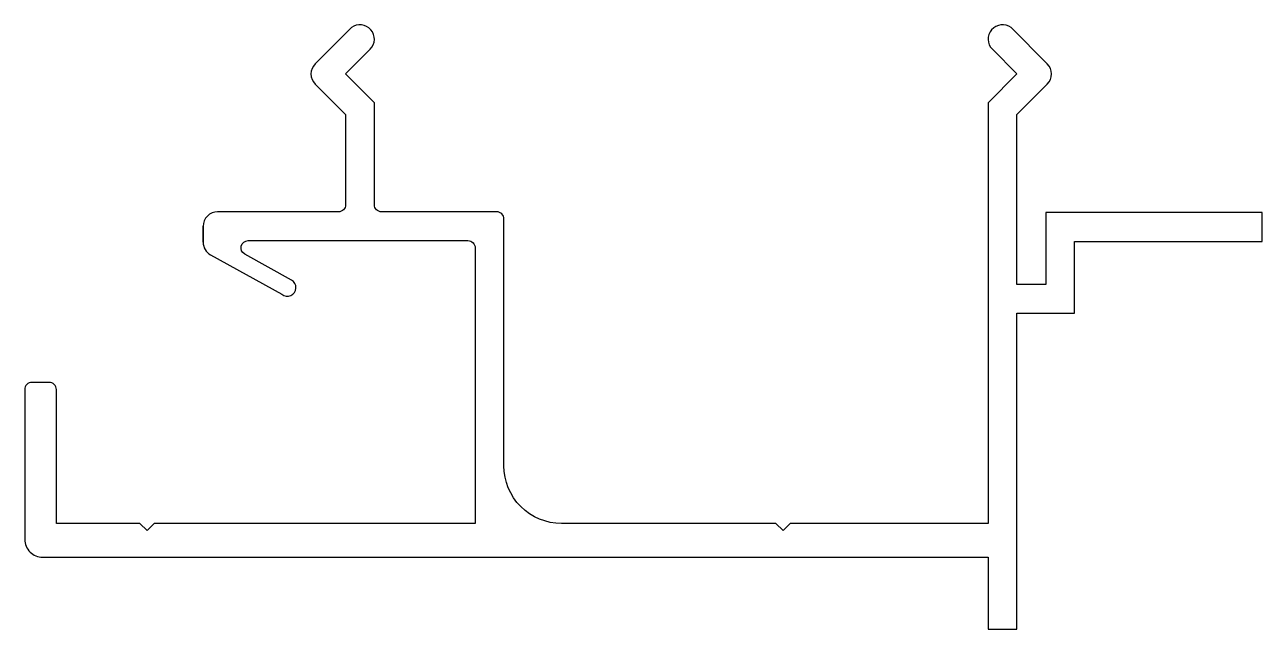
# Model space of a CAD drawing. Extents: x 108.8 to 194.8, y 199.6 to 241.6.
import ezdxf

# ---------------------------------------------------------------- set-up
doc = ezdxf.new("R2010")
doc.units = 0
doc.layers.get('0').update_dxf_attribs({"linetype": 'CONTINUOUS'})

msp = doc.modelspace()

# ---------------------------------------------------------------- linework, layer by layer
msp.add_lwpolyline([(121.197, 226.448), (121.197, 227.558), (121.197, 226.448, 0.272631), (121.712, 225.574), (126.662, 222.83, 1.095863), (127.334, 223.818), (124.082, 225.62, -0.774283), (124.325, 226.558), (139.597, 226.558, -0.414214), (140.097, 226.058), (140.097, 206.908), (117.797, 206.908), (117.297, 206.408), (116.797, 206.908), (110.997, 206.908), (110.997, 216.208, 0.414214), (110.497, 216.708), (109.297, 216.708, 0.414214), (108.797, 216.208), (108.797, 205.808, 0.414214), (110.047, 204.558), (175.747, 204.558), (175.747, 199.558), (177.747, 199.558), (177.747, 221.508), (181.747, 221.508), (181.747, 226.508), (194.797, 226.508), (194.797, 228.508), (179.747, 228.508), (179.747, 223.508), (177.747, 223.508), (177.747, 235.315), (179.861, 237.429, 0.414214), (179.861, 238.844), (177.347, 241.357, 0.931621), (176.04, 239.851), (177.747, 238.143), (175.747, 236.143), (175.747, 228.558), (175.747, 206.908), (161.997, 206.908), (161.497, 206.408), (160.997, 206.908), (146.097, 206.908, -0.414214), (142.097, 210.908), (142.097, 228.058, 0.414214), (141.597, 228.558), (133.597, 228.558, -0.414214), (133.097, 229.058), (133.097, 236.143), (131.097, 238.143), (132.804, 239.851, 0.931621), (131.496, 241.357), (128.982, 238.844, 0.414214), (128.982, 237.429), (131.097, 235.315), (131.097, 229.058, -0.414214), (130.597, 228.558), (122.197, 228.558, 0.414214), (121.197, 227.558)], format="xyb", close=True)

doc.saveas('drawing.dxf')
